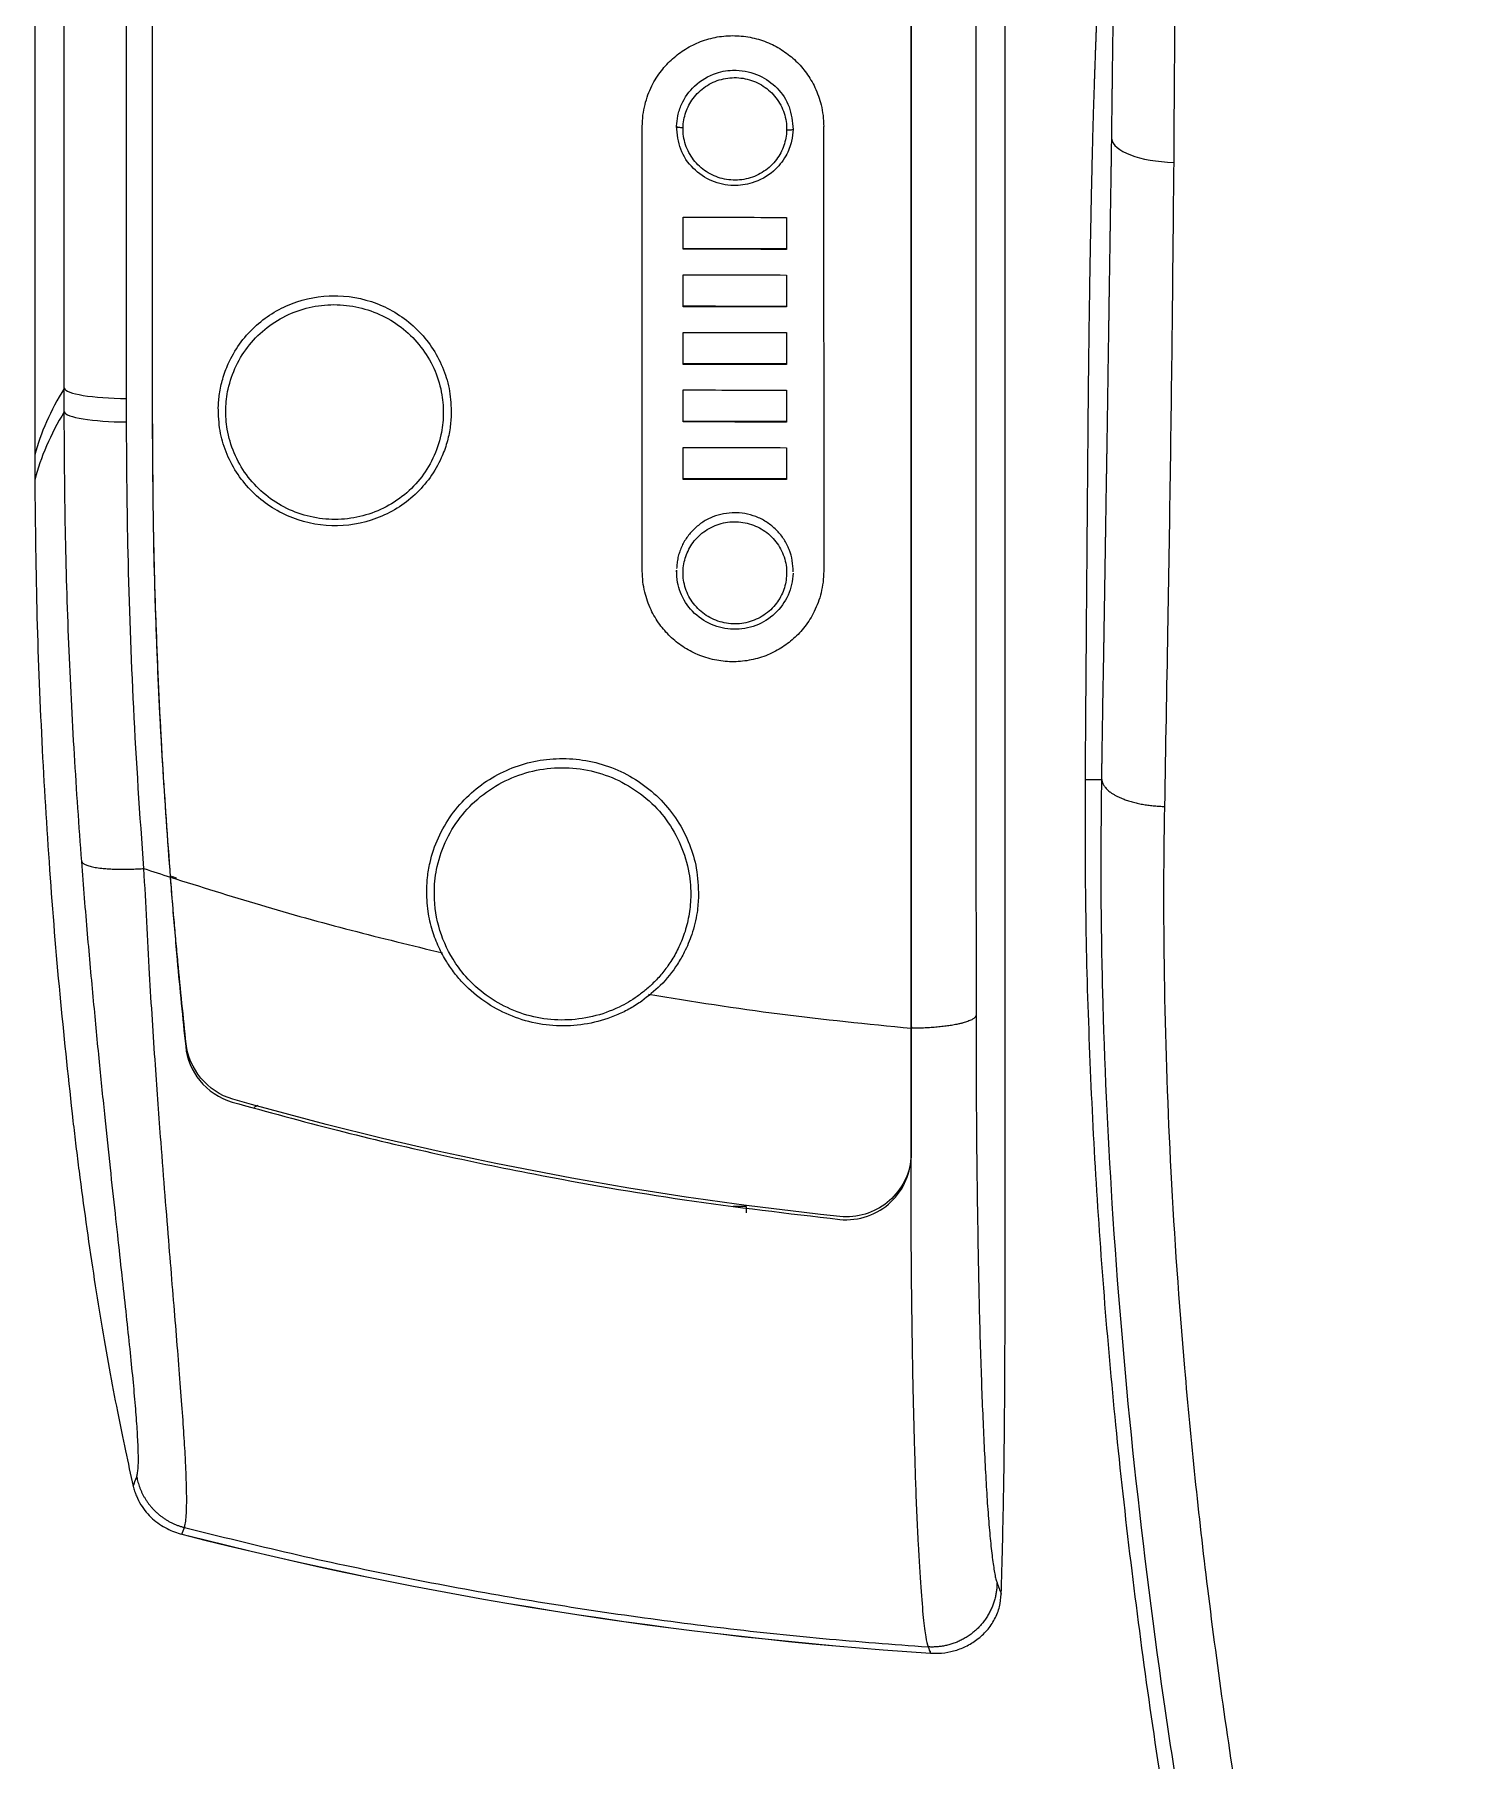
# Model space of a CAD drawing. Header units: millimetres. Extents: x 22 to 2359, y 6 to 1660.
# Drawn here: x 948.2 to 1058.1, y 1139.6 to 1272.9 of the extents above; entities that cross this region are included whole.
import ezdxf

# ---------------------------------------------------------------- set-up
doc = ezdxf.new("R2010")
doc.units = ezdxf.units.MM
doc.layers.add('1LINE', color=7, linetype='CONTINUOUS')

msp = doc.modelspace()

# ---------------------------------------------------------------- linework, layer by layer
at = {"layer": '1LINE'}
for p, q in [((997.76, 1265.81), (997.76, 1265.68)), ((1006.76, 1265.67), (1006.76, 1265.79)), ((998.26, 1256.38), (998.26, 1256.31)), ((1006.26, 1256.37), (1006.26, 1256.3)), ((998.26, 1251.93), (998.26, 1251.86)), ((1006.26, 1251.92), (1006.26, 1251.85)), ((998.26, 1247.49), (998.26, 1247.42)), ((1006.26, 1247.48), (1006.26, 1247.41)), ((998.26, 1243.05), (998.26, 1242.98)), ((1006.26, 1243.03), (1006.26, 1242.97)), ((998.26, 1238.61), (998.26, 1238.54)), ((1006.26, 1238.6), (1006.26, 1238.53)), ((997.76, 1231.54), (997.76, 1231.41)), ((1006.76, 1231.4), (1006.76, 1231.52)), ((1029.31, 1215.38), (1030.6, 1215.38)), ((965.13, 1190.07), (965.43, 1190.23)), ((1003.13, 1182.42), (1002.13, 1182.42)), ((1003.13, 1182.42), (1003.13, 1181.92))]:
    msp.add_line(p, q, dxfattribs=at)
for radius, start in [(320.63, 255.7389), (320.64, 255.7385)]:
    msp.add_arc((1038.54, 1467.86), radius, start, 266.2145, dxfattribs=at)
for centre, major_axis, ratio, start_param, end_param in [((1036.36, 1264.85), (-5, 0.07), 0.368085, 0.037544, 1.538528), ((955.45, 1245.61), (-5, 0), 0.16407, 0.042783, 1.536284), ((955.45, 1243.8), (-5, 0), 0.165578, 0.042836, 1.536248)]:
    msp.add_ellipse(centre, major_axis=major_axis, ratio=ratio, start_param=start_param, end_param=end_param, dxfattribs=at)
for points, degree, knots in [([(1015.89, 1196.27), (1015.89, 1200.47), (1015.89, 1208.87), (1015.89, 1225.71), (1015.89, 1246.82), (1015.89, 1272.24), (1015.89, 1297.74), (1015.89, 1323.3), (1015.89, 1348.92), (1015.89, 1370.31), (1015.89, 1387.43), (1015.89, 1396), (1015.89, 1400.28)], 3, [0, 0, 0, 0, 0.062501, 0.125001, 0.250001, 0.375, 0.5, 0.625, 0.749999, 0.874999, 0.937499, 1, 1, 1, 1]), ([(1015.89, 1196.17), (1015.89, 1201.74), (1015.89, 1212.9), (1015.89, 1229.71), (1015.89, 1246.6), (1015.89, 1263.56), (1015.89, 1280.6), (1015.89, 1303.3), (1015.89, 1331.74), (1015.89, 1365.95), (1015.89, 1388.82), (1015.89, 1400.27)], 3, [0, 0, 0, 0, 0.082912, 0.165993, 0.249243, 0.332662, 0.41625, 0.500006, 0.666348, 0.833013, 1, 1, 1, 1]), ([(948.16, 1394.29), (948.17, 1368.15), (948.17, 1316.86), (948.18, 1265.57), (948.18, 1240.41)], 3, [0, 0, 0, 0, 0.509534, 1, 1, 1, 1]), ([(950.46, 1245.57), (950.46, 1249.91), (950.46, 1258.49), (950.46, 1271.26), (950.46, 1286.02), (950.45, 1302.85), (950.45, 1321.68), (950.45, 1340.07), (950.45, 1357.77), (950.44, 1374.68), (950.44, 1385.68), (950.44, 1391.06)], 3, [0, 0, 0, 0, 0.09005, 0.178216, 0.264506, 0.395611, 0.5258, 0.652765, 0.774194, 0.889672, 1, 1, 1, 1]), ([(957.28, 1244.79), (957.28, 1250.77), (957.28, 1262.74), (957.28, 1280.79), (957.28, 1298.93), (957.28, 1319.12), (957.27, 1341.37), (957.27, 1365.65), (957.26, 1381.87), (957.26, 1389.98)], 3, [0, 0, 0, 0, 0.124337, 0.249113, 0.374327, 0.499978, 0.666498, 0.833172, 1, 1, 1, 1]), ([(1020.89, 1315.79), (1020.89, 1312.38), (1020.89, 1305.63), (1020.89, 1292.55), (1020.88, 1274.05), (1020.88, 1249.6), (1020.88, 1227.23), (1020.88, 1209.58), (1020.89, 1201.22), (1020.89, 1197.15)], 3, [0, 0, 0, 0, 0.085508, 0.169482, 0.329178, 0.551325, 0.786802, 0.896299, 1, 1, 1, 1]), ([(1036.18, 1263.01), (1036.19, 1265.32), (1036.23, 1270.09), (1036.28, 1277.57), (1036.33, 1285.6), (1036.36, 1291.17), (1036.38, 1294.04)], 3, [0, 0, 0, 0, 0.227188, 0.469588, 0.727191, 1, 1, 1, 1]), ([(1031.37, 1264.85), (1031.41, 1268.19), (1031.45, 1271.44), (1031.5, 1274.97), (1031.54, 1278.44), (1031.58, 1282.18), (1031.62, 1285.87), (1031.67, 1289.81), (1031.7, 1293.72)], 2, [0, 0, 0, 0.25, 0.25, 0.5, 0.5, 0.75, 0.75, 1, 1, 1]), ([(1030.82, 1284.51), (1030.7, 1283.27), (1030.53, 1280.82), (1030.42, 1278.98), (1030.27, 1275.94), (1030.13, 1272.38), (1030.04, 1269.84), (1029.95, 1267.15), (1029.87, 1264.31), (1029.77, 1259.87), (1029.68, 1255.06), (1029.63, 1251.78), (1029.56, 1246.73), (1029.53, 1243.2)], 2, [0, 0, 0, 0.125, 0.1875, 0.25, 0.375, 0.4375, 0.5, 0.5625, 0.625, 0.75, 0.8125, 0.875, 1, 1, 1]), ([(995.11, 1265.79), (995.12, 1266.08), (995.14, 1266.65), (995.35, 1267.71), (995.78, 1268.9), (996.53, 1270.09), (997.42, 1271.04), (998.45, 1271.8), (999.61, 1272.38), (1000.9, 1272.74), (1002.25, 1272.84), (1003.6, 1272.68), (1004.87, 1272.28), (1006.01, 1271.66), (1007, 1270.87), (1007.83, 1269.91), (1008.5, 1268.78), (1008.9, 1267.65), (1009.09, 1266.63), (1009.11, 1266.07), (1009.12, 1265.79)], 3, [0, 0, 0, 0, 0.039076, 0.078015, 0.148369, 0.211195, 0.268962, 0.325833, 0.384392, 0.444921, 0.506276, 0.567683, 0.627961, 0.686736, 0.743234, 0.79914, 0.858503, 0.923247, 0.961537, 1, 1, 1, 1]), ([(997.76, 1265.8), (997.78, 1266.07), (997.83, 1266.65), (998.2, 1267.76), (999.11, 1269.05), (1000.64, 1269.95), (1001.81, 1270.14), (1002.94, 1270.12), (1004.16, 1269.84), (1005.6, 1268.81), (1006.59, 1267.33), (1006.7, 1266.16), (1006.76, 1265.56)], 3, [0, 0, 0, 0, 0.059289, 0.125371, 0.250461, 0.389673, 0.492333, 0.500357, 0.62969, 0.750181, 0.872558, 1, 1, 1, 1]), ([(998.26, 1265.7), (998.27, 1266.1), (998.34, 1266.5), (998.6, 1267.26), (998.79, 1267.62), (999.3, 1268.3), (999.63, 1268.62), (1000.37, 1269.12), (1000.79, 1269.31), (1001.65, 1269.54), (1002.11, 1269.58), (1003, 1269.51), (1003.45, 1269.4), (1004.27, 1269.04), (1004.66, 1268.79), (1005.31, 1268.19), (1005.59, 1267.83), (1006.01, 1267.04), (1006.15, 1266.61), (1006.25, 1265.95), (1006.26, 1265.72), (1006.26, 1265.49)], 3, [0, 0, 0, 0, 0.096823, 0.096823, 0.193646, 0.193646, 0.30107, 0.30107, 0.408496, 0.408496, 0.515919, 0.515919, 0.623333, 0.623333, 0.730737, 0.730737, 0.838131, 0.838131, 0.945522, 0.945522, 1, 1, 1, 1]), ([(995.11, 1231.46), (995.11, 1237.17), (995.11, 1248.59), (995.11, 1260.06), (995.11, 1265.79)], 3, [0, 0, 0, 0, 0.499491, 1, 1, 1, 1]), ([(997.76, 1265.8), (997.77, 1265.79), (997.78, 1265.76), (997.89, 1265.73), (998.05, 1265.71), (998.19, 1265.7), (998.26, 1265.7)], 3, [0, 0, 0, 0, 0.25001, 0.500001, 0.749971, 1, 1, 1, 1]), ([(1006.76, 1265.56), (1006.73, 1265.26), (1006.67, 1264.55), (1006.21, 1263.4), (1005.22, 1262.18), (1003.76, 1261.37), (1002.07, 1261.14), (1000.43, 1261.49), (998.97, 1262.48), (997.93, 1264), (997.82, 1265.19), (997.76, 1265.8)], 3, [0, 0, 0, 0, 0.065559, 0.153004, 0.262231, 0.396791, 0.500197, 0.621026, 0.744603, 0.870927, 1, 1, 1, 1]), ([(1006.26, 1265.49), (1006.25, 1265.09), (1006.17, 1264.69), (1005.91, 1263.93), (1005.72, 1263.57), (1005.21, 1262.89), (1004.88, 1262.57), (1004.14, 1262.08), (1003.72, 1261.89), (1002.86, 1261.66), (1002.4, 1261.62), (1001.5, 1261.69), (1001.06, 1261.8), (1000.24, 1262.16), (999.85, 1262.41), (999.2, 1263.01), (998.92, 1263.38), (998.51, 1264.16), (998.36, 1264.59), (998.27, 1265.25), (998.25, 1265.48), (998.26, 1265.7)], 3, [0, 0, 0, 0, 0.096926, 0.096926, 0.193852, 0.193852, 0.301391, 0.301391, 0.408934, 0.408934, 0.516472, 0.516472, 0.623998, 0.623998, 0.73151, 0.73151, 0.839015, 0.839015, 0.94652, 0.94652, 1, 1, 1, 1]), ([(1006.76, 1265.56), (1006.75, 1265.55), (1006.73, 1265.53), (1006.62, 1265.51), (1006.46, 1265.49), (1006.32, 1265.49), (1006.26, 1265.49)], 3, [0, 0, 0, 0, 0.250011, 0.499999, 0.749971, 1, 1, 1, 1]), ([(1030.6, 1215.38), (1030.64, 1218.04), (1030.7, 1221.91), (1030.71, 1222.36), (1030.76, 1225.13), (1030.79, 1227.08), (1030.81, 1228.32), (1030.87, 1231.94), (1030.91, 1234.63), (1030.96, 1237.95), (1031.01, 1240.83), (1031.06, 1244.05), (1031.1, 1246.95), (1031.15, 1250.07), (1031.19, 1252.99), (1031.24, 1256.05), (1031.28, 1258.95), (1031.33, 1261.98), (1031.37, 1264.85)], 2, [0, 0, 0, 0.125, 0.125, 0.1875, 0.1875, 0.25, 0.25, 0.375, 0.375, 0.5, 0.5, 0.625, 0.625, 0.75, 0.75, 0.875, 0.875, 1, 1, 1]), ([(1035.47, 1213.29), (1035.55, 1217.82), (1035.71, 1226.31), (1035.91, 1238.92), (1036.07, 1250.94), (1036.14, 1259.08), (1036.18, 1263.01)], 3, [0, 0, 0, 0, 0.275233, 0.515615, 0.765726, 1, 1, 1, 1]), ([(962.36, 1244.09), (962.38, 1244.45), (962.43, 1245.19), (962.68, 1246.33), (963.16, 1247.63), (963.95, 1249.02), (965.47, 1250.75), (967.94, 1252.3), (970.3, 1252.74), (972.68, 1252.7), (975.11, 1252.16), (977.56, 1250.44), (979.01, 1248.59), (979.8, 1247.04), (980.3, 1245.34), (980.33, 1244.18), (980.35, 1243.59)], 3, [0, 0, 0, 0, 0.038322, 0.080098, 0.125327, 0.188057, 0.25084, 0.371574, 0.49224, 0.500356, 0.624946, 0.74951, 0.811882, 0.874863, 0.936031, 1, 1, 1, 1]), ([(962.94, 1243.98), (962.95, 1244.49), (963.09, 1245.64), (963.68, 1247.34), (964.71, 1248.97), (966.09, 1250.33), (967.75, 1251.33), (969.6, 1251.94), (971.54, 1252.1), (973.47, 1251.83), (975.29, 1251.13), (976.9, 1250.04), (978.21, 1248.61), (979.17, 1246.93), (979.67, 1245.19), (979.75, 1244.02), (979.74, 1243.5)], 3, [0, 0, 0, 0, 0.059079, 0.132445, 0.205977, 0.27951, 0.352904, 0.426253, 0.499645, 0.573013, 0.646298, 0.7196, 0.79303, 0.866467, 0.939764, 1, 1, 1, 1]), ([(950.46, 1243.76), (950.46, 1243.91), (950.46, 1244.22), (950.46, 1244.67), (950.46, 1245.12), (950.46, 1245.42), (950.46, 1245.57)], 3, [0, 0, 0, 0, 0.24936, 0.499605, 0.750047, 1, 1, 1, 1]), ([(951.81, 1209.04), (951.61, 1211.79), (951.21, 1217.38), (950.79, 1225.92), (950.51, 1234.74), (950.48, 1240.73), (950.46, 1243.76)], 3, [0, 0, 0, 0, 0.238519, 0.484682, 0.738502, 1, 1, 1, 1]), ([(957.26, 1243.71), (957.28, 1240.71), (957.3, 1234.71), (957.57, 1225.74), (958, 1216.77), (958.43, 1210.81), (958.65, 1207.83)], 3, [0, 0, 0, 0, 0.249949, 0.499869, 0.749854, 1, 1, 1, 1]), ([(980.35, 1243.59), (980.33, 1243.23), (980.29, 1242.48), (980.03, 1241.34), (979.56, 1240.04), (978.76, 1238.66), (977.22, 1236.9), (974.67, 1235.32), (971.12, 1234.73), (967.61, 1235.52), (965.16, 1237.24), (963.71, 1239.08), (962.92, 1240.63), (962.42, 1242.33), (962.38, 1243.49), (962.36, 1244.09)], 3, [0, 0, 0, 0, 0.038711, 0.080492, 0.125342, 0.188087, 0.250885, 0.375624, 0.500287, 0.624879, 0.749452, 0.811263, 0.874831, 0.935503, 1, 1, 1, 1]), ([(979.74, 1243.5), (979.73, 1242.99), (979.59, 1241.84), (979.01, 1240.14), (977.98, 1238.51), (976.59, 1237.15), (974.93, 1236.15), (973.08, 1235.55), (971.14, 1235.38), (969.21, 1235.65), (967.39, 1236.35), (965.79, 1237.44), (964.47, 1238.87), (963.52, 1240.55), (963.01, 1242.29), (962.93, 1243.45), (962.94, 1243.98)], 3, [0, 0, 0, 0, 0.059073, 0.13244, 0.205978, 0.279519, 0.352917, 0.426266, 0.499651, 0.573008, 0.646284, 0.719579, 0.793009, 0.866451, 0.939757, 1, 1, 1, 1]), ([(956.62, 1208.5), (956.3, 1212.63), (955.78, 1220.74), (955.37, 1232.23), (955.28, 1239.6), (955.28, 1242.97)], 3, [0, 0, 0, 0, 0.360744, 0.707391, 1, 1, 1, 1]), ([(958.67, 1207.83), (958.46, 1210.75), (958.03, 1216.6), (957.61, 1225.39), (957.33, 1234.2), (957.3, 1240.09), (957.28, 1243.03)], 3, [0, 0, 0, 0, 0.250142, 0.500129, 0.750051, 1, 1, 1, 1]), ([(948.18, 1240.41), (948.18, 1240.09), (948.18, 1239.45), (948.18, 1238.81), (948.18, 1238.49)], 3, [0, 0, 0, 0, 0.49954, 1, 1, 1, 1]), ([(948.18, 1238.49), (948.22, 1234.96), (948.3, 1228.02), (948.72, 1217.77), (949.33, 1207.88), (950.12, 1198.32), (950.8, 1192.08), (951.13, 1189.02)], 3, [0, 0, 0, 0, 0.213493, 0.420241, 0.620242, 0.813496, 1, 1, 1, 1]), ([(1006.76, 1231.41), (1006.75, 1231.7), (1006.73, 1232.28), (1006.48, 1233.13), (1006.09, 1233.91), (1005.54, 1234.6), (1004.87, 1235.17), (1004.1, 1235.61), (1003.25, 1235.88), (1002.63, 1235.96), (1002.01, 1235.97), (1001.39, 1235.91), (1000.55, 1235.67), (999.78, 1235.27), (999.1, 1234.73), (998.53, 1234.07), (998.18, 1233.45), (997.97, 1232.91), (997.86, 1232.5), (997.78, 1232.08), (997.77, 1231.79), (997.76, 1231.65)], 3, [0, 0, 0, 0, 0.06243, 0.125035, 0.187316, 0.249958, 0.31228, 0.374826, 0.43735, 0.499691, 0.507817, 0.569453, 0.630744, 0.692309, 0.753763, 0.815153, 0.87675, 0.907443, 0.938089, 0.968972, 1, 1, 1, 1]), ([(998.26, 1231.42), (998.27, 1231.82), (998.34, 1232.22), (998.6, 1232.97), (998.79, 1233.34), (999.29, 1234.01), (999.62, 1234.33), (1000.36, 1234.83), (1000.78, 1235.02), (1001.64, 1235.25), (1002.1, 1235.29), (1002.99, 1235.23), (1003.44, 1235.12), (1004.26, 1234.76), (1004.65, 1234.52), (1005.3, 1233.92), (1005.58, 1233.56), (1006, 1232.78), (1006.15, 1232.34), (1006.25, 1231.68), (1006.26, 1231.44), (1006.26, 1231.21)], 3, [0, 0, 0, 0, 0.096654, 0.096654, 0.193308, 0.193308, 0.300689, 0.300689, 0.408016, 0.408016, 0.515263, 0.515263, 0.622438, 0.622438, 0.729579, 0.729579, 0.836737, 0.836737, 0.943959, 0.943959, 1, 1, 1, 1]), ([(1009.12, 1231.46), (1009.11, 1231.18), (1009.09, 1230.61), (1008.89, 1229.55), (1008.46, 1228.37), (1007.72, 1227.18), (1006.83, 1226.23), (1005.82, 1225.47), (1004.65, 1224.89), (1003.36, 1224.53), (1002.02, 1224.42), (1000.67, 1224.57), (999.39, 1224.97), (998.23, 1225.59), (997.24, 1226.39), (996.41, 1227.34), (995.72, 1228.5), (995.33, 1229.63), (995.14, 1230.64), (995.12, 1231.19), (995.11, 1231.46)], 3, [0, 0, 0, 0, 0.039115, 0.078123, 0.148178, 0.210763, 0.268437, 0.324425, 0.383582, 0.443919, 0.505128, 0.564917, 0.626853, 0.685832, 0.742633, 0.798871, 0.85841, 0.924726, 0.962287, 1, 1, 1, 1]), ([(1006.76, 1231.29), (1006.73, 1231), (1006.68, 1230.42), (1006.3, 1229.32), (1005.44, 1228.1), (1003.92, 1227.16), (1002.15, 1226.86), (1000.39, 1227.25), (998.91, 1228.27), (998.12, 1229.51), (997.79, 1230.63), (997.77, 1231.21), (997.76, 1231.52)], 3, [0, 0, 0, 0, 0.062685, 0.125381, 0.250456, 0.375445, 0.500101, 0.623312, 0.749655, 0.874654, 0.932528, 1, 1, 1, 1]), ([(1006.26, 1231.21), (1006.24, 1230.81), (1006.17, 1230.41), (1005.91, 1229.66), (1005.71, 1229.3), (1005.21, 1228.62), (1004.87, 1228.31), (1004.13, 1227.82), (1003.71, 1227.63), (1002.85, 1227.4), (1002.39, 1227.36), (1001.5, 1227.43), (1001.05, 1227.55), (1000.23, 1227.9), (999.85, 1228.15), (999.2, 1228.76), (998.92, 1229.12), (998.5, 1229.9), (998.36, 1230.33), (998.27, 1230.98), (998.25, 1231.2), (998.26, 1231.42)], 3, [0, 0, 0, 0, 0.097017, 0.097017, 0.194034, 0.194034, 0.301829, 0.301829, 0.40957, 0.40957, 0.51722, 0.51722, 0.624787, 0.624787, 0.732318, 0.732318, 0.839877, 0.839877, 0.947512, 0.947512, 1, 1, 1, 1]), ([(978.46, 1206.95), (978.48, 1207.24), (978.51, 1207.91), (978.74, 1209.24), (979.51, 1211.54), (981.51, 1214.33), (984.97, 1216.5), (987.73, 1217.01), (990.5, 1216.97), (993.33, 1216.34), (996.18, 1214.35), (997.88, 1212.22), (998.79, 1210.43), (999.38, 1208.45), (999.43, 1207.1), (999.45, 1206.38)], 3, [0, 0, 0, 0, 0.026807, 0.062836, 0.125599, 0.250661, 0.371363, 0.491954, 0.500131, 0.624643, 0.749132, 0.810325, 0.874574, 0.933615, 1, 1, 1, 1]), ([(979.05, 1206.82), (979.06, 1207.44), (979.23, 1208.8), (979.93, 1210.81), (981.15, 1212.71), (982.78, 1214.29), (984.74, 1215.46), (986.91, 1216.17), (989.19, 1216.36), (991.45, 1216.05), (993.58, 1215.23), (995.48, 1213.97), (997.03, 1212.31), (998.15, 1210.34), (998.76, 1208.29), (998.86, 1206.91), (998.85, 1206.28)], 3, [0, 0, 0, 0, 0.060972, 0.134186, 0.207497, 0.280741, 0.353799, 0.426791, 0.499825, 0.572824, 0.645721, 0.718643, 0.791738, 0.864916, 0.938043, 1, 1, 1, 1]), ([(1029.31, 1215.38), (1029.31, 1212.06), (1029.3, 1205.41), (1029.58, 1195.43), (1030.05, 1185.46), (1030.74, 1175.5), (1031.97, 1161.78), (1034.08, 1144.31), (1037.5, 1123.43), (1041.74, 1102.89), (1046.68, 1082.7), (1050.69, 1069.35), (1052.7, 1062.66)], 3, [0, 0, 0, 0, 0.064941, 0.129798, 0.194576, 0.25928, 0.323912, 0.461795, 0.600108, 0.732569, 0.865856, 1, 1, 1, 1]), ([(1053.77, 1063), (1052.82, 1066.13), (1050.93, 1072.34), (1048.35, 1081.6), (1045.96, 1090.71), (1043.62, 1100.38), (1041.34, 1110.65), (1038.35, 1125.55), (1034.34, 1149.71), (1031.63, 1175.57), (1030.71, 1196.11), (1030.52, 1206.98), (1030.57, 1212.43), (1030.6, 1215.38)], 3, [0, 0, 0, 0, 0.061288, 0.121464, 0.180539, 0.238528, 0.309419, 0.379865, 0.528069, 0.779807, 0.889196, 0.940022, 1, 1, 1, 1]), ([(1058.08, 1063.66), (1056.54, 1068.6), (1053.46, 1079.07), (1049.12, 1095.73), (1044.98, 1114.2), (1041.44, 1133.5), (1038.75, 1152.31), (1036.97, 1169.39), (1035.89, 1184.86), (1035.38, 1199.28), (1035.38, 1208.65), (1035.47, 1213.29)], 3, [0, 0, 0, 0, 0.098427, 0.207825, 0.329348, 0.463256, 0.590093, 0.704031, 0.806426, 0.903868, 1, 1, 1, 1]), ([(956.06, 1161.54), (956.08, 1161.62), (956.12, 1161.77), (956.18, 1162.27), (956.2, 1163.12), (956.14, 1164.53), (956.03, 1166.25), (955.86, 1168.24), (955.64, 1170.48), (955.38, 1172.95), (955.09, 1175.67), (954.76, 1178.63), (954.41, 1181.87), (954.02, 1185.43), (953.61, 1189.33), (953.17, 1193.63), (952.72, 1198.35), (952.33, 1202.61), (952.03, 1206.22), (951.88, 1208.1), (951.81, 1209.04)], 3, [0, 0, 0, 0, 0.032808, 0.065551, 0.129003, 0.190348, 0.249738, 0.307492, 0.364133, 0.420184, 0.47618, 0.532714, 0.59044, 0.650128, 0.712525, 0.778309, 0.847981, 0.921887, 0.960762, 1, 1, 1, 1]), ([(959.74, 1157.63), (959.77, 1157.74), (959.84, 1157.96), (959.89, 1158.53), (959.92, 1159.29), (959.92, 1160.25), (959.89, 1161.41), (959.8, 1163.47), (959.57, 1167), (959.12, 1172.6), (958.56, 1179.42), (958, 1186.41), (957.48, 1193.54), (957.02, 1200.58), (956.76, 1205.77), (956.62, 1208.5)], 3, [0, 0, 0, 0, 0.041577, 0.083349, 0.125291, 0.167397, 0.209672, 0.252113, 0.362822, 0.479423, 0.591867, 0.715085, 0.799396, 0.894374, 1, 1, 1, 1]), ([(958.65, 1207.83), (960.97, 1207.11), (965.59, 1205.65), (972.61, 1203.7), (977.32, 1202.56), (979.67, 1201.99)], 3, [0, 0, 0, 0, 0.333651, 0.666895, 1, 1, 1, 1]), ([(958.65, 1207.83), (958.7, 1207.11), (958.76, 1206.4), (958.93, 1204.26), (959.06, 1202.84), (959.28, 1200.31), (959.39, 1199.19), (959.61, 1196.96), (959.72, 1195.86), (959.84, 1194.77)], 3, [0, 0, 0, 0, 0.160465, 0.160465, 0.481641, 0.481641, 0.740473, 0.740473, 1, 1, 1, 1]), ([(959.88, 1194.96), (959.77, 1196), (959.55, 1198.08), (959.29, 1200.75), (959.09, 1202.9), (958.9, 1205.08), (958.76, 1206.72), (958.67, 1207.83)], 3, [0, 0, 0, 0, 0.249532, 0.49934, 0.624369, 0.749493, 1, 1, 1, 1]), ([(980, 1201.3), (979.79, 1201.67), (979.35, 1202.44), (978.86, 1203.74), (978.5, 1205.26), (978.47, 1206.36), (978.46, 1206.95)], 3, [0, 0, 0, 0, 0.215065, 0.442954, 0.701711, 1, 1, 1, 1]), ([(998.85, 1206.28), (998.83, 1206.03), (998.81, 1205.54), (998.67, 1204.6), (998.45, 1203.71), (998.14, 1202.89), (997.81, 1202.16), (997.35, 1201.34), (996.73, 1200.48), (996.17, 1199.86), (995.72, 1199.43), (995.29, 1199.05), (994.95, 1198.8), (994.72, 1198.63)], 3, [0, 0, 0, 0, 0.084318, 0.165002, 0.317059, 0.388587, 0.456811, 0.584087, 0.701113, 0.808733, 0.859331, 0.907997, 1, 1, 1, 1]), ([(999.45, 1206.38), (999.43, 1205.96), (999.36, 1204.95), (999, 1203.48), (998.44, 1202.16), (997.67, 1200.81), (996.62, 1199.48), (995.57, 1198.65), (995.08, 1198.27)], 3, [0, 0, 0, 0, 0.133688, 0.31756, 0.474325, 0.584376, 0.806768, 1, 1, 1, 1]), ([(995.08, 1198.27), (994.78, 1198.07), (994.19, 1197.68), (992.89, 1197.05), (991.17, 1196.5), (989.02, 1196.28), (986.86, 1196.49), (984.8, 1197.13), (982.9, 1198.17), (981.53, 1199.33), (980.59, 1200.41), (980.2, 1201.01), (980, 1201.3)], 3, [0, 0, 0, 0, 0.062625, 0.125332, 0.250737, 0.375421, 0.499719, 0.624254, 0.749217, 0.874405, 0.937172, 1, 1, 1, 1]), ([(994.72, 1198.63), (994.28, 1198.31), (993.18, 1197.67), (991.29, 1197), (989.13, 1196.73), (986.97, 1196.92), (984.9, 1197.58), (983.01, 1198.66), (981.54, 1200), (980.78, 1201.03), (980.5, 1201.49)], 3, [0, 0, 0, 0, 0.101225, 0.234739, 0.367434, 0.499634, 0.632087, 0.765053, 0.898331, 1, 1, 1, 1]), ([(995.6, 1198.79), (998.97, 1198.25), (1005.71, 1197.18), (1012.5, 1196.51), (1015.89, 1196.17)], 3, [0, 0, 0, 0, 0.500023, 1, 1, 1, 1]), ([(1020.89, 1197.15), (1020.89, 1196.33), (1020.89, 1194.69), (1020.9, 1191.54), (1020.92, 1187.8), (1020.97, 1183.64), (1021.03, 1179.82), (1021.09, 1176.31), (1021.17, 1173.07), (1021.26, 1170.08), (1021.36, 1167.32), (1021.47, 1164.76), (1021.59, 1162.39), (1021.71, 1160.21), (1021.85, 1158.24), (1022, 1156.51), (1022.17, 1155.06), (1022.31, 1154.15), (1022.42, 1153.62), (1022.48, 1153.45), (1022.51, 1153.36)], 3, [0, 0, 0, 0, 0.03579, 0.071376, 0.139384, 0.203873, 0.265443, 0.324791, 0.38249, 0.439079, 0.495177, 0.551417, 0.608447, 0.666958, 0.727751, 0.791522, 0.858225, 0.927728, 0.963754, 1, 1, 1, 1]), ([(959.84, 1194.77), (959.94, 1193.81), (960.31, 1192.89), (961.55, 1191.36), (962.43, 1190.76), (963.44, 1190.47)], 3, [0, 0, 0, 0, 0.5, 0.5, 1, 1, 1, 1]), ([(963.44, 1190.47), (966.14, 1189.73), (971.41, 1188.28), (979.18, 1186.45), (988.11, 1184.6), (998.45, 1182.81), (1006.36, 1181.88), (1010.36, 1181.41)], 3, [0, 0, 0, 0, 0.175883, 0.342762, 0.500649, 0.747647, 1, 1, 1, 1]), ([(951.13, 1189.02), (951.21, 1188.37), (951.36, 1187.07), (951.69, 1184.45), (952.13, 1181.15), (952.7, 1177.24), (953.31, 1173.47), (953.93, 1169.9), (954.56, 1166.58), (955.18, 1163.51), (955.59, 1161.71), (955.79, 1160.82)], 3, [0, 0, 0, 0, 0.061962, 0.123271, 0.249925, 0.378964, 0.506722, 0.632701, 0.757311, 0.87928, 1, 1, 1, 1]), ([(1010.36, 1181.41), (1011.83, 1181.25), (1013.3, 1181.8), (1015.32, 1183.72), (1015.88, 1185.05), (1015.88, 1186.43)], 3, [0, 0, 0, 0, 0.5, 0.5, 1, 1, 1, 1]), ([(1015.84, 1185.86), (1015.65, 1184.64), (1015.02, 1183.52), (1013.04, 1181.92), (1011.71, 1181.5), (1010.37, 1181.64)], 3, [0, 0, 0, 0, 0.5, 0.5, 1, 1, 1, 1]), ([(1015.84, 1185.86), (1015.84, 1184.68), (1015.84, 1182.38), (1015.86, 1179.16), (1015.89, 1176.24), (1015.92, 1173.62), (1015.96, 1171.29), (1015.99, 1169.22), (1016.03, 1167.4), (1016.07, 1165.82), (1016.11, 1164.47), (1016.14, 1163.31), (1016.17, 1162.35), (1016.19, 1161.56), (1016.27, 1159.43), (1016.4, 1156.33), (1016.61, 1152.95), (1016.81, 1150.62), (1017, 1149.1), (1017.12, 1148.63), (1017.18, 1148.41)], 3, [0, 0, 0, 0, 0.058583, 0.113531, 0.164855, 0.212559, 0.256642, 0.297102, 0.333939, 0.367154, 0.396748, 0.422719, 0.445069, 0.463797, 0.478904, 0.60092, 0.714034, 0.818246, 0.913588, 1, 1, 1, 1]), ([(1022.83, 1152.49), (1022.85, 1152.89), (1022.87, 1153.68), (1022.92, 1155.37), (1022.97, 1157.6), (1023.03, 1160.46), (1023.07, 1163.48), (1023.1, 1166.62), (1023.12, 1169.86), (1023.13, 1172.62), (1023.14, 1174.84), (1023.14, 1175.95), (1023.14, 1176.51)], 3, [0, 0, 0, 0, 0.062393, 0.12488, 0.249761, 0.374668, 0.499641, 0.624683, 0.749773, 0.874885, 0.937309, 1, 1, 1, 1]), ([(955.79, 1160.82), (955.83, 1160.69), (955.89, 1160.43), (956.07, 1159.95), (956.35, 1159.4), (956.77, 1158.81), (957.26, 1158.3), (957.8, 1157.88), (958.38, 1157.54), (958.96, 1157.27), (959.36, 1157.16), (959.55, 1157.1)], 3, [0, 0, 0, 0, 0.082533, 0.161889, 0.311145, 0.447972, 0.574754, 0.693057, 0.80316, 0.90557, 1, 1, 1, 1]), ([(959.74, 1157.63), (962.49, 1156.95), (967.97, 1155.59), (976.23, 1153.84), (984.47, 1152.3), (992.69, 1150.99), (1000.88, 1149.9), (1009.04, 1149.02), (1014.47, 1148.61), (1017.18, 1148.41)], 3, [0, 0, 0, 0, 0.145888, 0.29076, 0.434622, 0.57748, 0.719338, 0.860183, 1, 1, 1, 1]), ([(1017.37, 1147.92), (1017.66, 1147.92), (1018.27, 1147.91), (1019.21, 1148.08), (1020.14, 1148.43), (1021.01, 1148.97), (1021.64, 1149.55), (1022.06, 1150.1), (1022.33, 1150.55), (1022.55, 1151.02), (1022.76, 1151.66), (1022.8, 1152.16), (1022.83, 1152.49)], 3, [0, 0, 0, 0, 0.092753, 0.196024, 0.310556, 0.437486, 0.575543, 0.647489, 0.72016, 0.792651, 0.86397, 1, 1, 1, 1])]:
    msp.add_open_spline(points, degree=degree, knots=knots, dxfattribs=at)
for points, degree in [([(1015.89, 1400.28), (1015.89, 1331.71), (1015.89, 1263.34), (1015.89, 1196.17)], 3), ([(955.28, 1244.79), (955.27, 1293.11), (955.27, 1341.92), (955.26, 1390.86)], 3), ([(957.24, 1389.96), (957.26, 1340.98), (957.26, 1292.2), (957.26, 1243.85)], 3), ([(1023.14, 1176.51), (1023.14, 1209.81), (1023.15, 1243.11), (1023.15, 1276.42)], 3), ([(1009.1, 1265.79), (1009.11, 1254.32), (1009.13, 1242.88), (1009.14, 1231.46)], 3), ([(998.26, 1258.78), (1000.92, 1258.78), (1003.59, 1258.77), (1006.26, 1258.77)], 3), ([(998.26, 1256.31), (998.26, 1257.13), (998.26, 1257.96), (998.26, 1258.78)], 3), ([(1006.26, 1258.77), (1006.26, 1257.94), (1006.26, 1257.12), (1006.26, 1256.3)], 3), ([(998.26, 1256.38), (1000.92, 1256.37), (1003.59, 1256.37), (1006.26, 1256.37)], 3), ([(1006.26, 1256.3), (1003.59, 1256.3), (1000.92, 1256.31), (998.26, 1256.31)], 3), ([(998.26, 1254.33), (1000.92, 1254.33), (1003.59, 1254.33), (1006.26, 1254.32)], 3), ([(998.26, 1251.86), (998.26, 1252.69), (998.26, 1253.51), (998.26, 1254.33)], 3), ([(1006.26, 1254.32), (1006.26, 1253.5), (1006.26, 1252.67), (1006.26, 1251.85)], 3), ([(998.26, 1251.93), (1000.92, 1251.93), (1003.59, 1251.92), (1006.26, 1251.92)], 3), ([(1006.26, 1251.85), (1003.59, 1251.86), (1000.92, 1251.86), (998.26, 1251.86)], 3), ([(998.26, 1249.89), (1000.92, 1249.88), (1003.59, 1249.88), (1006.26, 1249.88)], 3), ([(998.26, 1247.42), (998.26, 1248.24), (998.26, 1249.07), (998.26, 1249.89)], 3), ([(1006.26, 1249.88), (1006.26, 1249.05), (1006.26, 1248.23), (1006.26, 1247.41)], 3), ([(998.26, 1247.49), (1000.92, 1247.48), (1003.59, 1247.48), (1006.26, 1247.48)], 3), ([(1006.26, 1247.41), (1003.59, 1247.41), (1000.92, 1247.42), (998.26, 1247.42)], 3), ([(950.46, 1245.57), (949.39, 1243.85), (948.63, 1242.13), (948.18, 1240.41)], 3), ([(955.28, 1242.97), (955.28, 1243.58), (955.28, 1244.18), (955.28, 1244.79)], 3), ([(957.28, 1243.03), (957.28, 1243.62), (957.28, 1244.2), (957.28, 1244.79)], 3), ([(998.26, 1245.45), (1000.92, 1245.44), (1003.59, 1245.44), (1006.26, 1245.43)], 3), ([(998.26, 1242.98), (998.26, 1243.8), (998.26, 1244.62), (998.26, 1245.45)], 3), ([(1006.26, 1245.43), (1006.26, 1244.61), (1006.26, 1243.79), (1006.26, 1242.97)], 3), ([(950.46, 1243.76), (949.39, 1242.01), (948.63, 1240.25), (948.18, 1238.49)], 3), ([(957.26, 1243.85), (957.26, 1243.8), (957.26, 1243.76), (957.26, 1243.71)], 3), ([(1029.53, 1243.2), (1029.41, 1229.32), (1029.31, 1215.38)], 2), ([(998.26, 1243.05), (1000.92, 1243.04), (1003.59, 1243.04), (1006.26, 1243.03)], 3), ([(1006.26, 1242.97), (1003.59, 1242.97), (1000.92, 1242.97), (998.26, 1242.98)], 3), ([(998.26, 1241.01), (1000.92, 1241), (1003.59, 1241), (1006.26, 1240.99)], 3), ([(998.26, 1238.54), (998.26, 1239.36), (998.26, 1240.18), (998.26, 1241.01)], 3), ([(1006.26, 1240.99), (1006.26, 1240.17), (1006.26, 1239.35), (1006.26, 1238.53)], 3), ([(998.26, 1238.61), (1000.92, 1238.6), (1003.59, 1238.6), (1006.26, 1238.6)], 3), ([(1006.26, 1238.53), (1003.59, 1238.53), (1000.92, 1238.54), (998.26, 1238.54)], 3), ([(956.62, 1208.5), (957.3, 1208.27), (957.99, 1208.05), (958.67, 1207.83)], 3), ([(958.67, 1207.93), (958.82, 1207.88), (958.98, 1207.83), (959.14, 1207.78)], 3), ([(980.5, 1201.49), (979.51, 1203.08), (979, 1204.96), (979.05, 1206.82)], 3), ([(1015.9, 1196.27), (1015.89, 1196.17)], 1), ([(1015.89, 1190.88), (1015.89, 1192.66), (1015.89, 1194.46), (1015.9, 1196.27)], 3), ([(1015.89, 1186.43), (1015.89, 1189.59), (1015.89, 1192.85), (1015.89, 1196.17)], 3), ([(1015.89, 1196.17), (1015.89, 1192.91), (1015.89, 1189.72), (1015.89, 1186.61)], 3), ([(963.48, 1190.69), (961.49, 1191.26), (960.09, 1193.06), (959.88, 1194.96)], 3), ([(1010.37, 1181.64), (994.51, 1183.3), (978.82, 1186.33), (963.48, 1190.69)], 3), ([(1015.89, 1186.61), (1015.89, 1187.58), (1015.89, 1188.55), (1015.89, 1189.54)], 3), ([(1015.89, 1186.61), (1015.89, 1186.36), (1015.87, 1186.11), (1015.84, 1185.86)], 3), ([(1015.87, 1186.1), (1015.88, 1186.27), (1015.89, 1186.44), (1015.89, 1186.61)], 3), ([(1015.89, 1186.61), (1015.89, 1186.55), (1015.89, 1186.49), (1015.88, 1186.43)], 3), ([(1015.88, 1186.17), (1015.89, 1186.35)], 1), ([(955.79, 1160.82), (955.88, 1161.06), (955.97, 1161.3), (956.06, 1161.54)], 3), ([(959.55, 1157.1), (959.61, 1157.28), (959.68, 1157.45), (959.74, 1157.63)], 3), ([(1022.51, 1153.36), (1022.62, 1153.07), (1022.73, 1152.78), (1022.83, 1152.49)], 3), ([(1017.18, 1148.41), (1017.25, 1148.25), (1017.31, 1148.08), (1017.37, 1147.92)], 3)]:
    msp.add_open_spline(points, degree=degree, dxfattribs=at)
for points, weights in [([(1030.6, 1215.38), (1030.69, 1214.21), (1032.67, 1213.36), (1035.47, 1213.29)], [1.15928049041, 0.947678729453, 0.946909311136, 1.15697223546]), ([(951.81, 1209.04), (951.98, 1208.53), (953.92, 1208.32), (956.62, 1208.5)], [1.14535581736, 0.948886892762, 0.951584601295, 1.15344894296]), ([(1020.89, 1197.15), (1020.76, 1196.58), (1018.74, 1196.17), (1015.89, 1196.17)], [1.18636358555, 0.95544111625, 0.939120067087, 1.13740043806]), ([(956.06, 1161.54), (956.42, 1159.62), (957.76, 1158.13), (959.74, 1157.63)], [1.14934751977, 0.997742987597, 0.961560195658, 1.04079914395]), ([(1022.51, 1153.36), (1022.49, 1150.3), (1020.24, 1148.22), (1017.18, 1148.41)], [1.18613339607, 0.93779217905, 0.937955642169, 1.18662378542]), ([(1017.37, 1147.92), (1017.37, 1147.9), (1017.37, 1147.96), (1017.38, 1148.1)], [1.20777710439, 1.09368429782, 1.02657874912, 1.00646045829])]:
    msp.add_rational_spline(points, weights, degree=3, dxfattribs=at)

doc.saveas('drawing.dxf')
